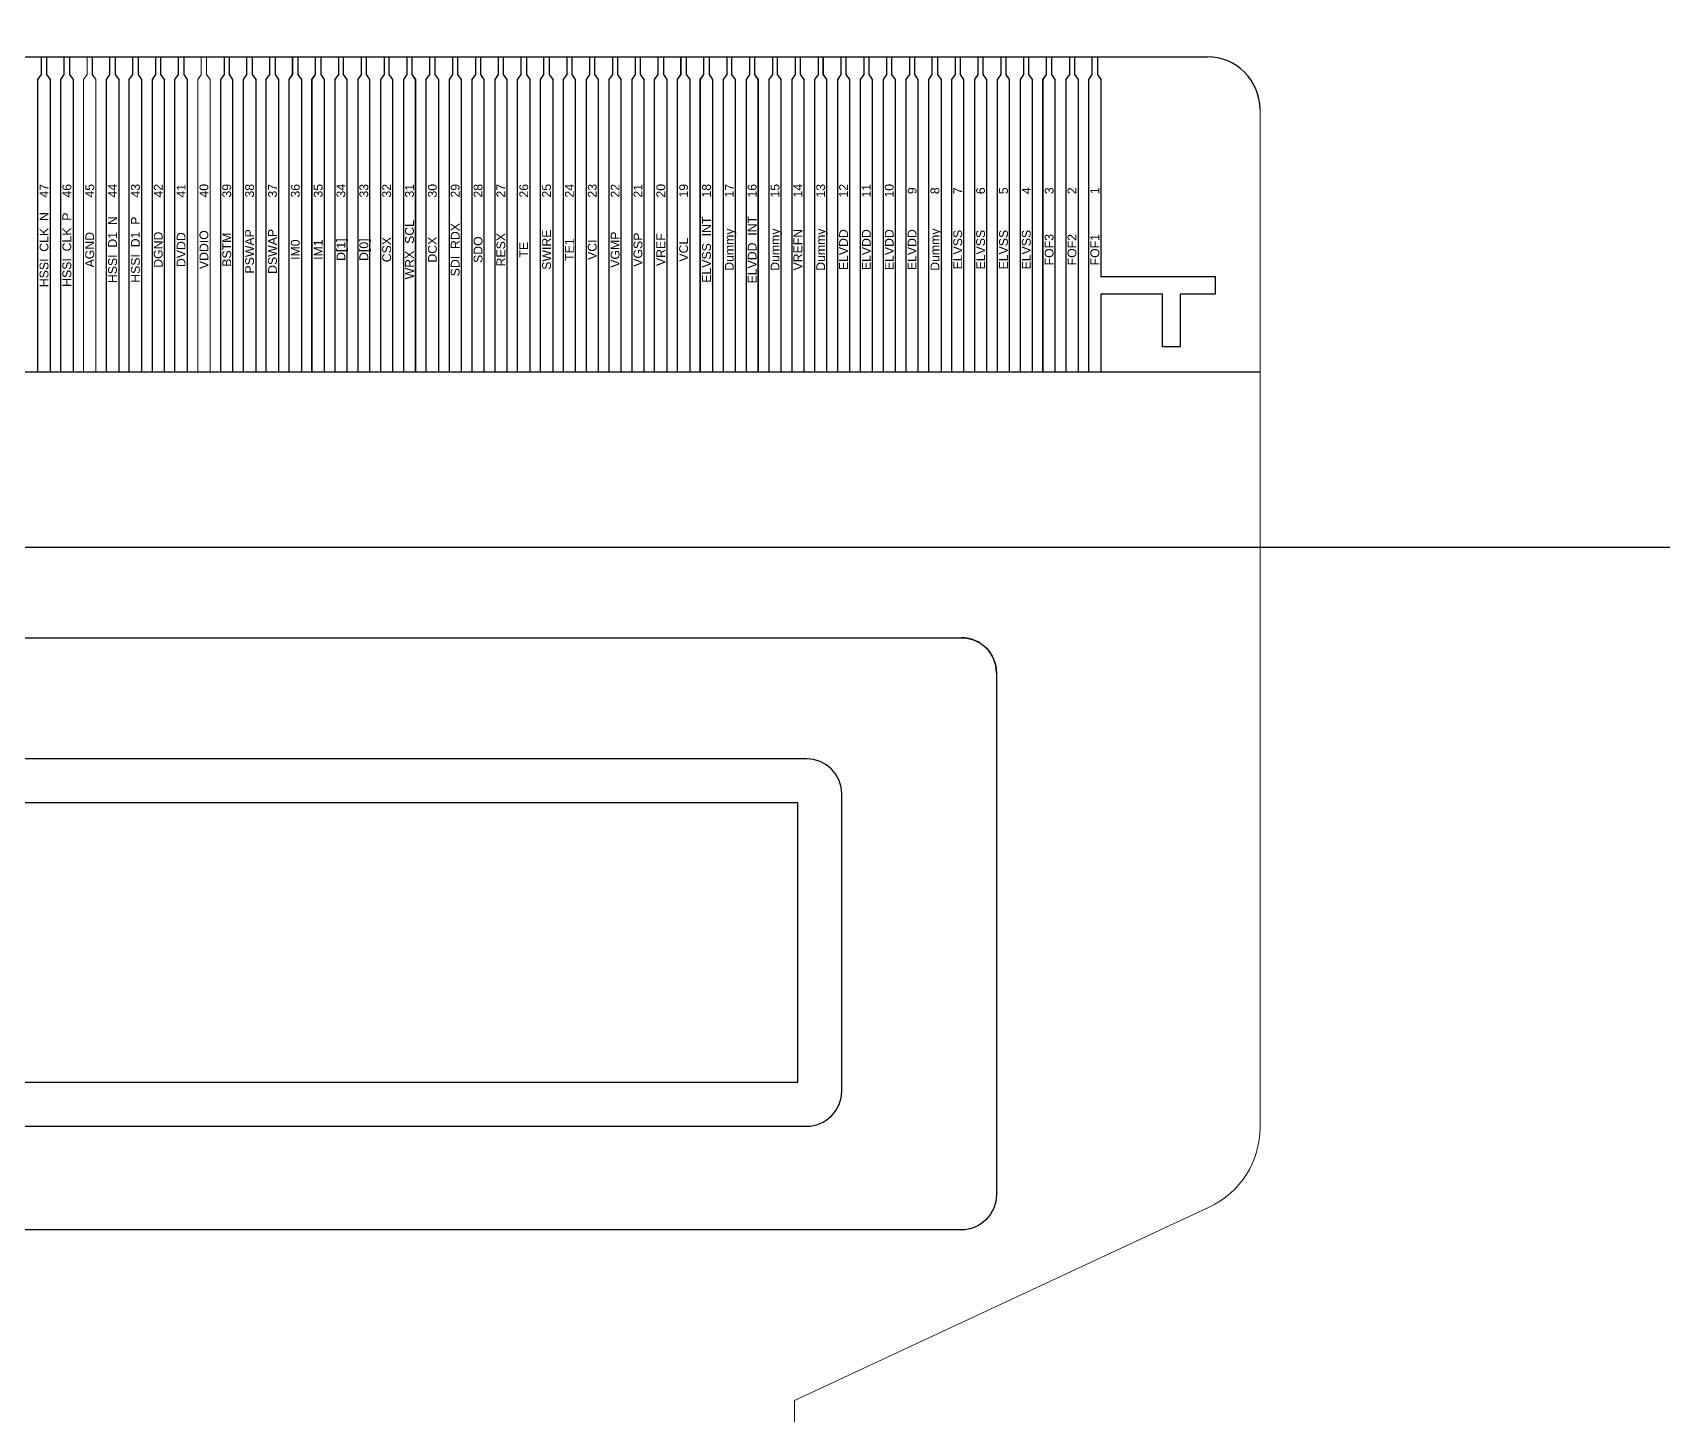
# Model space of a CAD drawing. Header units: inches. Extents: x 265 to 1423, y -753 to -394.
# Drawn here: x 698.64 to 707.91, y -604.41 to -596.55 of the extents above; entities that cross this region are included whole.
import ezdxf
from ezdxf.enums import TextEntityAlignment as Align

# ---------------------------------------------------------------- set-up
doc = ezdxf.new("R2010")
doc.units = ezdxf.units.IN
doc.header["$LTSCALE"] = 0.909449
doc.header["$MEASUREMENT"] = 0
doc.header["$PDMODE"] = 3
doc.header["$PDSIZE"] = 0.3125
doc.layers.get('0').update_dxf_attribs({"linetype": 'CONTINUOUS'})
doc.layers.get('Defpoints').update_dxf_attribs({"linetype": 'CONTINUOUS'})
for name, color, linetype in [('01 Copper', 3, 'CONTINUOUS'), ('03 Solder resist', 6, 'CONTINUOUS'), ('04 Chip', 20, 'CONTINUOUS'), ('06 Cutline', 4, 'CONTINUOUS'), ('06_CUTLINE', 7, 'CONTINUOUS'), ('07 Potting', 132, 'CONTINUOUS'), ('07_POTTING', 7, 'CONTINUOUS'), ('13 OL no.', 190, 'CONTINUOUS'), ('14 OL name', 220, 'CONTINUOUS'), ('DIM（标注）', 3, 'CONTINUOUS')]:
    doc.layers.add(name, color=color, linetype=linetype)
doc.layers.add('01_Copper', color=3, linetype='CONTINUOUS', lineweight=0)
doc.styles.add('CCN-1', font='SimSun.ttf', dxfattribs={"width": 0.85})
doc.styles.add('MBC_Arial_Font', font='arial.ttf')
doc.styles.add('宋体', font='SimSun.ttf', dxfattribs={"width": 0.8})
doc.dimstyles.new('DIM-CCN', dxfattribs={"dimscale": 0.9, "dimtxt": 1.7, "dimasz": 1.8, "dimexe": 1.5, "dimexo": 0.5, "dimgap": 0.3, "dimtad": 1, "dimzin": 0, "dimdsep": 46, "dimtxsty": 'CCN-1', "dimblk": 'OPEN30', "dimcen": 0.05, "dimclrd": 256, "dimclre": 256, "dimclrt": 256, "dimadec": 0, "dimazin": 0, "dimtfac": 1, "dimtofl": 0, "dimtmove": 0, "dimatfit": 3, "dimldrblk": 'OPEN30', "dimfxl": 1, "dimtolj": 1, "dimtzin": 0, "dimlwd": -1, "dimlwe": -1, "dimarcsym": 0})

# ---------------------------------------------------------------- blocks, each defined once
blk = doc.blocks.new('GVO3310')
at = {"color": 1}
blk.add_line((3745.2251, -497.981), (3758.0251, -497.981), dxfattribs=at)
at = {"layer": '01 Copper'}
for points in [[(3751.0701, -497.981), (3751.0701, -496.3189), (3751.0901, -496.2889), (3751.0901, -496.1889)], [(3751.1201, -496.1889), (3751.1201, -496.2889), (3751.1401, -496.3189), (3751.1401, -497.981)], [(3751.2001, -497.981), (3751.2001, -496.3189), (3751.2201, -496.2889), (3751.2201, -496.1889)], [(3751.2501, -496.1889), (3751.2501, -496.2889), (3751.2701, -496.3189), (3751.2701, -497.981)], [(3751.4601, -497.981), (3751.4601, -496.3189), (3751.4801, -496.2889), (3751.4801, -496.1889)], [(3751.5101, -496.1889), (3751.5101, -496.2889), (3751.5301, -496.3189), (3751.5301, -497.981)], [(3751.5901, -497.981), (3751.5901, -496.3189), (3751.6101, -496.2889), (3751.6101, -496.1889)], [(3751.6401, -496.1889), (3751.6401, -496.2889), (3751.6601, -496.3189), (3751.6601, -497.981)], [(3751.7401, -496.1889), (3751.7401, -496.2889), (3751.7201, -496.3189), (3751.7201, -497.981)], [(3751.7901, -497.981), (3751.7901, -496.3189), (3751.7701, -496.2889), (3751.7701, -496.1889)], [(3751.8501, -497.981), (3751.8501, -496.3189), (3751.8701, -496.2889), (3751.8701, -496.1889)], [(3751.9001, -496.1889), (3751.9001, -496.2889), (3751.9201, -496.3189), (3751.9201, -497.981)], [(3752.1301, -496.1889), (3752.1301, -496.2889), (3752.1101, -496.3189), (3752.1101, -497.981)], [(3752.1801, -497.981), (3752.1801, -496.3189), (3752.1601, -496.2889), (3752.1601, -496.1889)], [(3752.2401, -497.981), (3752.2401, -496.3189), (3752.2601, -496.2889), (3752.2601, -496.1889)], [(3752.2901, -496.1889), (3752.2901, -496.2889), (3752.3101, -496.3189), (3752.3101, -497.981)], [(3752.3701, -497.981), (3752.3701, -496.3189), (3752.3901, -496.2889), (3752.3901, -496.1889)], [(3752.4201, -496.1889), (3752.4201, -496.2889), (3752.4401, -496.3189), (3752.4401, -497.981)], [(3752.5001, -497.981), (3752.5001, -496.3189), (3752.5201, -496.2889), (3752.5201, -496.1889)], [(3752.5501, -496.1889), (3752.5501, -496.2889), (3752.5701, -496.3189), (3752.5701, -497.981)], [(3752.6301, -497.981), (3752.6301, -496.3189), (3752.6501, -496.2889), (3752.6501, -496.1889)], [(3752.6801, -496.1889), (3752.6801, -496.2889), (3752.7001, -496.3189), (3752.7001, -497.981)], [(3752.7801, -496.1889), (3752.7801, -496.2889), (3752.7601, -496.3189), (3752.7601, -497.981)], [(3752.8301, -497.981), (3752.8301, -496.3189), (3752.8101, -496.2889), (3752.8101, -496.1889)], [(3752.9101, -496.1889), (3752.9101, -496.2889), (3752.8901, -496.3189), (3752.8901, -497.981)], [(3752.9601, -497.981), (3752.9601, -496.3189), (3752.9401, -496.2889), (3752.9401, -496.1889)], [(3753.0401, -496.1889), (3753.0401, -496.2889), (3753.0201, -496.3189), (3753.0201, -497.981)], [(3753.0901, -497.981), (3753.0901, -496.3189), (3753.0701, -496.2889), (3753.0701, -496.1889)], [(3753.1701, -496.1889), (3753.1701, -496.2889), (3753.1501, -496.3189), (3753.1501, -497.981)], [(3753.2201, -497.981), (3753.2201, -496.3189), (3753.2001, -496.2889), (3753.2001, -496.1889)], [(3753.2801, -497.981), (3753.2801, -496.3189), (3753.3001, -496.2889), (3753.3001, -496.1889)], [(3753.3301, -496.1889), (3753.3301, -496.2889), (3753.3501, -496.3189), (3753.3501, -497.981)], [(3753.4301, -496.1889), (3753.4301, -496.2889), (3753.4101, -496.3189), (3753.4101, -497.981)], [(3753.4801, -497.981), (3753.4801, -496.3189), (3753.4601, -496.2889), (3753.4601, -496.1889)], [(3753.5601, -496.1889), (3753.5601, -496.2889), (3753.5401, -496.3189), (3753.5401, -497.981)], [(3753.6101, -497.981), (3753.6101, -496.3189), (3753.5901, -496.2889), (3753.5901, -496.1889)], [(3753.6901, -496.1889), (3753.6901, -496.2889), (3753.6701, -496.3189), (3753.6701, -497.981)], [(3753.7401, -497.981), (3753.7401, -496.3189), (3753.7201, -496.2889), (3753.7201, -496.1889)], [(3753.8001, -497.981), (3753.8001, -496.3189), (3753.8201, -496.2889), (3753.8201, -496.1889)], [(3753.8501, -496.1889), (3753.8501, -496.2889), (3753.8701, -496.3189), (3753.8701, -497.981)], [(3753.9301, -497.981), (3753.9301, -496.3189), (3753.9501, -496.2889), (3753.9501, -496.1889)], [(3753.9801, -496.1889), (3753.9801, -496.2889), (3754.0001, -496.3189), (3754.0001, -497.981)], [(3754.0801, -496.1889), (3754.0801, -496.2889), (3754.0601, -496.3189), (3754.0601, -497.981)], [(3754.1301, -497.981), (3754.1301, -496.3189), (3754.1101, -496.2889), (3754.1101, -496.1889)], [(3754.2101, -496.1889), (3754.2101, -496.2889), (3754.1901, -496.3189), (3754.1901, -497.981)], [(3754.2601, -497.981), (3754.2601, -496.3189), (3754.2401, -496.2889), (3754.2401, -496.1889)], [(3754.3401, -496.1889), (3754.3401, -496.2889), (3754.3201, -496.3189), (3754.3201, -497.981)], [(3754.3901, -497.981), (3754.3901, -496.3189), (3754.3701, -496.2889), (3754.3701, -496.1889)], [(3754.4701, -496.1889), (3754.4701, -496.2889), (3754.4501, -496.3189), (3754.4501, -497.981)], [(3754.5201, -497.981), (3754.5201, -496.3189), (3754.5001, -496.2889), (3754.5001, -496.1889)], [(3754.5801, -497.981), (3754.5801, -496.3189), (3754.6001, -496.2889), (3754.6001, -496.1889)], [(3754.6301, -496.1889), (3754.6301, -496.2889), (3754.6501, -496.3189), (3754.6501, -497.981)], [(3754.7101, -497.981), (3754.7101, -496.3189), (3754.7301, -496.2889), (3754.7301, -496.1889)], [(3754.7601, -496.1889), (3754.7601, -496.2889), (3754.7801, -496.3189), (3754.7801, -497.981)], [(3754.8401, -497.981), (3754.8401, -496.3189), (3754.8601, -496.2889), (3754.8601, -496.1889)], [(3754.8901, -496.1889), (3754.8901, -496.2889), (3754.9101, -496.3189), (3754.9101, -497.981)], [(3754.9901, -496.1889), (3754.9901, -496.2889), (3754.9701, -496.3189), (3754.9701, -497.981)], [(3755.0401, -497.981), (3755.0401, -496.3189), (3755.0201, -496.2889), (3755.0201, -496.1889)], [(3755.1201, -496.1889), (3755.1201, -496.2889), (3755.1001, -496.3189), (3755.1001, -497.981)], [(3755.1701, -497.981), (3755.1701, -496.3189), (3755.1501, -496.2889), (3755.1501, -496.1889)], [(3755.2501, -496.1889), (3755.2501, -496.2889), (3755.2301, -496.3189), (3755.2301, -497.981)], [(3755.3001, -497.981), (3755.3001, -496.3189), (3755.2801, -496.2889), (3755.2801, -496.1889)], [(3755.3801, -496.1889), (3755.3801, -496.2889), (3755.3601, -496.3189), (3755.3601, -497.981)], [(3755.4301, -497.981), (3755.4301, -496.3189), (3755.4101, -496.2889), (3755.4101, -496.1889)], [(3755.5101, -496.1889), (3755.5101, -496.2889), (3755.4901, -496.3189), (3755.4901, -497.981)], [(3755.5601, -497.981), (3755.5601, -496.3189), (3755.5401, -496.2889), (3755.5401, -496.1889)], [(3755.6401, -496.1889), (3755.6401, -496.2889), (3755.6201, -496.3189), (3755.6201, -497.981)], [(3755.6901, -497.981), (3755.6901, -496.3189), (3755.6701, -496.2889), (3755.6701, -496.1889)], [(3755.7701, -496.1889), (3755.7701, -496.2889), (3755.7501, -496.3189), (3755.7501, -497.981)], [(3755.8201, -497.981), (3755.8201, -496.3189), (3755.8001, -496.2889), (3755.8001, -496.1889)], [(3755.9001, -496.1889), (3755.9001, -496.2889), (3755.8801, -496.3189), (3755.8801, -497.981)], [(3755.9501, -497.981), (3755.9501, -496.3189), (3755.9301, -496.2889), (3755.9301, -496.1889)], [(3756.0301, -496.1889), (3756.0301, -496.2889), (3756.0101, -496.3189), (3756.0101, -497.981)], [(3756.0801, -497.981), (3756.0801, -496.3189), (3756.0601, -496.2889), (3756.0601, -496.1889)], [(3756.1401, -497.981), (3756.1401, -496.3189), (3756.1601, -496.2889), (3756.1601, -496.1889)], [(3756.1901, -496.1889), (3756.1901, -496.2889), (3756.2101, -496.3189), (3756.2101, -497.981)], [(3756.2901, -496.1889), (3756.2901, -496.2889), (3756.2701, -496.3189), (3756.2701, -497.981)], [(3756.3401, -497.981), (3756.3401, -496.3189), (3756.3201, -496.2889), (3756.3201, -496.1889)], [(3756.4201, -496.1889), (3756.4201, -496.2889), (3756.4001, -496.3189), (3756.4001, -497.981)], [(3756.4701, -497.981), (3756.4701, -496.3189), (3756.4501, -496.2889), (3756.4501, -496.1889)], [(3756.5501, -496.1889), (3756.5501, -496.2889), (3756.5301, -496.3189), (3756.5301, -497.981)], [(3756.6001, -497.981), (3756.6001, -496.3189), (3756.5801, -496.2889), (3756.5801, -496.1889)], [(3756.6801, -496.1889), (3756.6801, -496.2889), (3756.6601, -496.3189), (3756.6601, -497.981)], [(3756.7301, -497.981), (3756.7301, -496.3189), (3756.7101, -496.2889), (3756.7101, -496.1889)], [(3756.7901, -497.981), (3756.7901, -496.3189), (3756.8101, -496.2889), (3756.8101, -496.1889)], [(3756.8601, -497.981), (3756.8601, -496.3189), (3756.8401, -496.2889), (3756.8401, -496.1889)], [(3756.9401, -496.1889), (3756.9401, -496.2889), (3756.9201, -496.3189), (3756.9201, -497.981)], [(3756.9701, -496.1889), (3756.9701, -496.2889), (3756.9901, -496.3189), (3756.9901, -497.981)], [(3757.0501, -497.981), (3757.0501, -496.3189), (3757.0701, -496.2889), (3757.0701, -496.1889)], [(3757.1001, -496.1889), (3757.1001, -496.2889), (3757.1201, -496.3189), (3757.1201, -497.4389), (3757.7701, -497.4389), (3757.7701, -497.5389), (3757.5701, -497.5389), (3757.5701, -497.8389), (3757.4701, -497.8389), (3757.4701, -497.5389), (3757.1201, -497.5389), (3757.1201, -497.981)]]:
    blk.add_lwpolyline(points, dxfattribs=at)
at = {"layer": '01 Copper', "linetype": 'Continuous', "lineweight": 0}
for points in [[(3751.3501, -496.1889), (3751.3501, -496.2889), (3751.3301, -496.3189), (3751.3301, -497.981)], [(3751.4001, -497.981), (3751.4001, -496.3189), (3751.3801, -496.2889), (3751.3801, -496.1889)]]:
    blk.add_lwpolyline(points, dxfattribs=at)
at = {"layer": '01 Copper', "lineweight": 0}
for points in [[(3751.9801, -497.981), (3751.9801, -496.3189), (3752.0001, -496.2889), (3752.0001, -496.1889)], [(3752.0301, -496.1889), (3752.0301, -496.2889), (3752.0501, -496.3189), (3752.0501, -497.981)]]:
    blk.add_lwpolyline(points, dxfattribs=at)
at = {"layer": '03 Solder resist'}
blk.add_lwpolyline([(3747.8051, -502.2748), (3755.4451, -502.2748, 0.414214), (3755.6451, -502.0748), (3755.6451, -500.3848, 0.414214), (3755.4451, -500.1848), (3747.8051, -500.1848, 0.414214), (3747.6051, -500.3848), (3747.6051, -502.0748, 0.414214)], format="xyb", close=True, dxfattribs=at)
at = {"layer": '04 Chip'}
blk.add_lwpolyline([(3747.8551, -502.0248), (3755.3951, -502.0248), (3755.3951, -500.4348), (3747.8551, -500.4348)], close=True, dxfattribs=at)
at = {"layer": '06 Cutline', "lineweight": 0}
for points in [[(3757.7364, -502.7353), (3755.3751, -503.8364), (3755.3751, -505.492, 0.226485)], [(3747.8751, -505.4795), (3747.8751, -503.8364), (3745.5138, -502.7353, -0.291473), (3745.2251, -502.2822), (3745.2251, -496.4889, -0.414214), (3745.5251, -496.1889), (3757.7251, -496.1889, -0.414214), (3758.0251, -496.4889), (3758.0251, -502.2822, -0.291473), (3757.7364, -502.7353)]]:
    blk.add_lwpolyline(points, format="xyb", dxfattribs=at)
at = {"layer": '07 Potting'}
blk.add_lwpolyline([(3746.9251, -499.4948), (3756.3251, -499.4948, -0.414214), (3756.5251, -499.6948), (3756.5251, -502.6648, -0.414214), (3756.3251, -502.8648), (3746.9251, -502.8648, -0.414214), (3746.7251, -502.6648), (3746.7251, -499.6948, -0.414214)], format="xyb", close=True, dxfattribs=at)
at = {"layer": '13 OL no.', "style": 'MBC_Arial_Font'}
for s, p in [('47', (3751.1051, -496.9512)), ('46', (3751.2351, -496.9512)), ('45', (3751.3651, -496.9512)), ('44', (3751.4951, -496.9512)), ('43', (3751.6251, -496.9512)), ('42', (3751.7551, -496.9512)), ('41', (3751.8851, -496.9512)), ('40', (3752.0151, -496.9512)), ('39', (3752.1451, -496.9512)), ('38', (3752.2751, -496.9512)), ('37', (3752.4051, -496.9512)), ('36', (3752.5351, -496.9512)), ('35', (3752.6651, -496.9512)), ('34', (3752.7951, -496.9512)), ('33', (3752.9251, -496.9512)), ('32', (3753.0551, -496.9512)), ('31', (3753.1851, -496.9512)), ('30', (3753.3151, -496.9512)), ('29', (3753.4451, -496.9512)), ('28', (3753.5751, -496.9512)), ('27', (3753.7051, -496.9512)), ('26', (3753.8351, -496.9512)), ('25', (3753.9651, -496.9512)), ('24', (3754.0951, -496.9512)), ('23', (3754.2251, -496.9512)), ('22', (3754.3551, -496.9512)), ('21', (3754.4851, -496.9512)), ('20', (3754.6151, -496.9512)), ('19', (3754.7451, -496.9512)), ('18', (3754.8751, -496.9512)), ('17', (3755.0051, -496.9512)), ('16', (3755.1351, -496.9512)), ('15', (3755.2651, -496.9512)), ('14', (3755.3951, -496.9512)), ('13', (3755.5251, -496.9512)), ('12', (3755.6551, -496.9512)), ('11', (3755.7851, -496.9512)), ('10', (3755.9151, -496.9512)), ('9', (3756.0451, -496.9512)), ('8', (3756.1751, -496.9512)), ('7', (3756.3051, -496.9512)), ('6', (3756.4351, -496.9512)), ('5', (3756.5651, -496.9512)), ('4', (3756.6951, -496.9512)), ('3', (3756.8251, -496.9512)), ('2', (3756.9551, -496.9512)), ('1', (3757.0851, -496.9512))]:
    blk.add_text(s, height=0.05, rotation=90, dxfattribs=at).set_placement(p, align=Align.MIDDLE_CENTER)
at = {"layer": '14 OL name', "style": 'MBC_Arial_Font'}
for s, p in [('HSSI_CLK_N', (3751.1051, -497.2866)), ('HSSI_CLK_P', (3751.2351, -497.2866)), ('HSSI_D1_N', (3751.4951, -497.2866)), ('HSSI_D1_P', (3751.6251, -497.2866)), ('WRX_SCL', (3753.1851, -497.2866)), ('SDI_RDX', (3753.4451, -497.2866)), ('ELVSS_INT', (3754.8751, -497.2866)), ('ELVDD_INT', (3755.1351, -497.2866)), ('AGND', (3751.3651, -497.2866)), ('DGND', (3751.7551, -497.2866)), ('DVDD', (3751.8851, -497.2866)), ('VDDIO', (3752.0151, -497.2866)), ('BSTM', (3752.1451, -497.2866)), ('PSWAP ', (3752.2751, -497.2866)), ('DSWAP ', (3752.4051, -497.2866)), ('D[1]', (3752.7951, -497.2866)), ('D[0]', (3752.9251, -497.2866)), ('CSX', (3753.0551, -497.2866)), ('DCX', (3753.3151, -497.2866)), ('SDO', (3753.5751, -497.2866)), ('RESX', (3753.7051, -497.2866)), ('SWIRE', (3753.9651, -497.2866)), ('TE1', (3754.0951, -497.2866)), ('VGMP', (3754.3551, -497.2866)), ('VGSP', (3754.4851, -497.2866)), ('VREF', (3754.6151, -497.2866)), ('VCL', (3754.7451, -497.2866)), ('Dummy', (3755.0051, -497.2866)), ('Dummy', (3755.2651, -497.2866)), ('VREFN', (3755.3951, -497.2866)), ('Dummy', (3755.5251, -497.2866)), ('ELVDD', (3755.6551, -497.2866)), ('ELVDD', (3755.7851, -497.2866)), ('ELVDD', (3755.9151, -497.2866)), ('ELVDD', (3756.0451, -497.2866)), ('Dummy', (3756.1751, -497.2866)), ('ELVSS', (3756.3051, -497.2866)), ('ELVSS', (3756.4351, -497.2866)), ('ELVSS', (3756.5651, -497.2866)), ('ELVSS', (3756.6951, -497.2866)), ('FOF3', (3756.8251, -497.2866)), ('FOF2', (3756.9551, -497.2866)), ('FOF1', (3757.0851, -497.2866)), ('IM0', (3752.5351, -497.2866)), ('IM1', (3752.6651, -497.2866)), ('TE', (3753.8351, -497.2866)), ('VCI', (3754.2251, -497.2866))]:
    blk.add_text(s, height=0.05, rotation=90, dxfattribs=at).set_placement(p, align=Align.MIDDLE_CENTER)
blk = doc.blocks.new('*D148')
at = {"layer": 'Defpoints', "color": 0, "transparency": 16777216}
for p in [(657.9879, -545.5947), (715.9922, -545.5947), (694.9717, -606.5214)]:
    blk.add_point(p, dxfattribs=at)
at = {"layer": 'DIM（标注）', "transparency": 16777216}
for p, q in [((715.5422, -545.5947), (657.0879, -545.5947)), ((657.9879, -604.2714), (657.9879, -547.8447)), ((694.5217, -606.5214), (657.0879, -606.5214))]:
    blk.add_line(p, q, dxfattribs=at)
for points in [[(657.6129, -547.8447), (658.3629, -547.8447), (657.9879, -545.5947)], [(657.6129, -604.2714), (658.3629, -604.2714), (657.9879, -606.5214)]]:
    blk.add_solid(points, dxfattribs=at)
at = {"layer": 'DIM（标注）', "transparency": 16777216, "insert": (656.5049, -576.0581), "char_height": 2.25, "attachment_point": 5, "rotation": 90, "style": '宋体'}
blk.add_mtext('\\A1;60.93%%P0.5', dxfattribs=at)
blk = doc.blocks.new('_Open30')
at = {"color": 0, "linetype": 'ByBlock', "lineweight": -2}
for p, q in [((-1, 0.2679), (0, 0)), ((0, 0), (-1, -0.2679)), ((0, 0), (-1, 0))]:
    blk.add_line(p, q, dxfattribs=at)

msp = doc.modelspace()

# ---------------------------------------------------------------- linework, layer by layer
at = {"color": 1, "linetype": 'Continuous'}
msp.add_line((692.825, -598.4778), (705.625, -598.4778), dxfattribs=at)
msp.add_line((713.0268, -599.4778), (691.825, -599.4778))
at = {"layer": '01_Copper', "color": 3, "linetype": 'Continuous'}
for p, q in [((698.69, -596.7856), (698.69, -596.6856)), ((698.72, -596.6856), (698.72, -596.7856)), ((698.82, -596.7856), (698.82, -596.6856)), ((698.85, -596.6856), (698.85, -596.7856)), ((698.95, -596.6856), (698.95, -596.7856)), ((698.98, -596.7856), (698.98, -596.6856)), ((699.08, -596.7856), (699.08, -596.6856)), ((699.11, -596.6856), (699.11, -596.7856)), ((699.21, -596.7856), (699.21, -596.6856)), ((699.24, -596.6856), (699.24, -596.7856)), ((699.34, -596.6856), (699.34, -596.7856)), ((699.37, -596.7856), (699.37, -596.6856)), ((699.47, -596.7856), (699.47, -596.6856)), ((699.5, -596.6856), (699.5, -596.7856)), ((699.6, -596.7856), (699.6, -596.6856)), ((699.63, -596.6856), (699.63, -596.7856)), ((699.73, -596.6856), (699.73, -596.7856)), ((699.76, -596.7856), (699.76, -596.6856)), ((699.86, -596.7856), (699.86, -596.6856)), ((699.89, -596.6856), (699.89, -596.7856)), ((699.99, -596.7856), (699.99, -596.6856)), ((700.02, -596.6856), (700.02, -596.7856)), ((700.12, -596.7856), (700.12, -596.6856)), ((700.15, -596.6856), (700.15, -596.7856)), ((700.25, -596.7856), (700.25, -596.6856)), ((700.28, -596.6856), (700.28, -596.7856)), ((700.38, -596.6856), (700.38, -596.7856)), ((700.41, -596.7856), (700.41, -596.6856)), ((700.51, -596.6856), (700.51, -596.7856)), ((700.54, -596.7856), (700.54, -596.6856)), ((700.64, -596.6856), (700.64, -596.7856)), ((700.67, -596.7856), (700.67, -596.6856)), ((700.77, -596.6856), (700.77, -596.7856)), ((700.8, -596.7856), (700.8, -596.6856)), ((700.9, -596.7856), (700.9, -596.6856)), ((700.93, -596.6856), (700.93, -596.7856)), ((701.03, -596.6856), (701.03, -596.7856)), ((701.06, -596.7856), (701.06, -596.6856)), ((701.16, -596.6856), (701.16, -596.7856)), ((701.19, -596.7856), (701.19, -596.6856)), ((701.29, -596.6856), (701.29, -596.7856)), ((701.32, -596.7856), (701.32, -596.6856)), ((701.42, -596.7856), (701.42, -596.6856)), ((701.45, -596.6856), (701.45, -596.7856)), ((701.55, -596.7856), (701.55, -596.6856)), ((701.58, -596.6856), (701.58, -596.7856)), ((701.68, -596.6856), (701.68, -596.7856)), ((701.71, -596.7856), (701.71, -596.6856)), ((701.81, -596.6856), (701.81, -596.7856)), ((701.84, -596.7856), (701.84, -596.6856)), ((701.94, -596.6856), (701.94, -596.7856)), ((701.97, -596.7856), (701.97, -596.6856)), ((702.07, -596.6856), (702.07, -596.7856)), ((702.1, -596.7856), (702.1, -596.6856)), ((702.2, -596.7856), (702.2, -596.6856)), ((702.23, -596.6856), (702.23, -596.7856)), ((702.33, -596.7856), (702.33, -596.6856)), ((702.36, -596.6856), (702.36, -596.7856)), ((702.46, -596.7856), (702.46, -596.6856)), ((702.49, -596.6856), (702.49, -596.7856)), ((702.59, -596.6856), (702.59, -596.7856)), ((702.62, -596.7856), (702.62, -596.6856)), ((702.72, -596.6856), (702.72, -596.7856)), ((702.75, -596.7856), (702.75, -596.6856)), ((702.85, -596.6856), (702.85, -596.7856)), ((702.88, -596.7856), (702.88, -596.6856)), ((702.98, -596.6856), (702.98, -596.7856)), ((703.01, -596.7856), (703.01, -596.6856)), ((703.11, -596.6856), (703.11, -596.7856)), ((703.14, -596.7856), (703.14, -596.6856)), ((703.24, -596.6856), (703.24, -596.7856)), ((703.27, -596.7856), (703.27, -596.6856)), ((703.37, -596.6856), (703.37, -596.7856)), ((703.4, -596.7856), (703.4, -596.6856)), ((703.5, -596.6856), (703.5, -596.7856)), ((703.53, -596.7856), (703.53, -596.6856)), ((703.63, -596.6856), (703.63, -596.7856)), ((703.66, -596.7856), (703.66, -596.6856)), ((703.76, -596.7856), (703.76, -596.6856)), ((703.79, -596.6856), (703.79, -596.7856)), ((703.89, -596.6856), (703.89, -596.7856)), ((703.92, -596.7856), (703.92, -596.6856)), ((704.02, -596.6856), (704.02, -596.7856)), ((704.05, -596.7856), (704.05, -596.6856)), ((704.15, -596.6856), (704.15, -596.7856)), ((704.18, -596.7856), (704.18, -596.6856)), ((704.28, -596.6856), (704.28, -596.7856)), ((704.31, -596.7856), (704.31, -596.6856)), ((704.41, -596.7856), (704.41, -596.6856)), ((704.44, -596.7856), (704.44, -596.6856)), ((704.54, -596.6856), (704.54, -596.7856)), ((704.57, -596.6856), (704.57, -596.7856)), ((704.67, -596.7856), (704.67, -596.6856)), ((704.7, -596.6856), (704.7, -596.7856)), ((698.67, -596.8156), (698.69, -596.7856)), ((698.67, -598.4778), (698.67, -596.8156)), ((698.72, -596.7856), (698.74, -596.8156)), ((698.74, -596.8156), (698.74, -598.4778)), ((698.8, -596.8156), (698.82, -596.7856)), ((698.8, -598.4778), (698.8, -596.8156)), ((698.85, -596.7856), (698.87, -596.8156)), ((698.87, -596.8156), (698.87, -598.4778)), ((698.95, -596.7856), (698.93, -596.8156)), ((698.93, -596.8156), (698.93, -598.4778)), ((699, -596.8156), (698.98, -596.7856)), ((699, -598.4778), (699, -596.8156)), ((699.06, -596.8156), (699.08, -596.7856)), ((699.06, -598.4778), (699.06, -596.8156)), ((699.11, -596.7856), (699.13, -596.8156)), ((699.13, -596.8156), (699.13, -598.4778)), ((699.19, -596.8156), (699.21, -596.7856)), ((699.19, -598.4778), (699.19, -596.8156)), ((699.24, -596.7856), (699.26, -596.8156)), ((699.26, -596.8156), (699.26, -598.4778)), ((699.34, -596.7856), (699.32, -596.8156)), ((699.32, -596.8156), (699.32, -598.4778)), ((699.39, -596.8156), (699.37, -596.7856)), ((699.39, -598.4778), (699.39, -596.8156)), ((699.45, -596.8156), (699.47, -596.7856)), ((699.45, -598.4778), (699.45, -596.8156)), ((699.5, -596.7856), (699.52, -596.8156)), ((699.52, -596.8156), (699.52, -598.4778)), ((699.58, -596.8156), (699.6, -596.7856)), ((699.58, -598.4778), (699.58, -596.8156)), ((699.63, -596.7856), (699.65, -596.8156)), ((699.65, -596.8156), (699.65, -598.4778)), ((699.73, -596.7856), (699.71, -596.8156)), ((699.71, -596.8156), (699.71, -598.4778)), ((699.78, -596.8156), (699.76, -596.7856)), ((699.78, -598.4778), (699.78, -596.8156)), ((699.84, -596.8156), (699.86, -596.7856)), ((699.84, -598.4778), (699.84, -596.8156)), ((699.89, -596.7856), (699.91, -596.8156)), ((699.91, -596.8156), (699.91, -598.4778)), ((699.97, -596.8156), (699.99, -596.7856)), ((699.97, -598.4778), (699.97, -596.8156)), ((700.02, -596.7856), (700.04, -596.8156)), ((700.04, -596.8156), (700.04, -598.4778)), ((700.1, -596.8156), (700.12, -596.7856)), ((700.1, -598.4778), (700.1, -596.8156)), ((700.15, -596.7856), (700.17, -596.8156)), ((700.17, -596.8156), (700.17, -598.4778)), ((700.23, -596.8156), (700.25, -596.7856)), ((700.23, -598.4778), (700.23, -596.8156)), ((700.28, -596.7856), (700.3, -596.8156)), ((700.3, -596.8156), (700.3, -598.4778)), ((700.38, -596.7856), (700.36, -596.8156)), ((700.36, -596.8156), (700.36, -598.4778)), ((700.43, -596.8156), (700.41, -596.7856)), ((700.43, -598.4778), (700.43, -596.8156)), ((700.51, -596.7856), (700.49, -596.8156)), ((700.49, -596.8156), (700.49, -598.4778)), ((700.56, -596.8156), (700.54, -596.7856)), ((700.56, -598.4778), (700.56, -596.8156)), ((700.64, -596.7856), (700.62, -596.8156)), ((700.62, -596.8156), (700.62, -598.4778)), ((700.69, -596.8156), (700.67, -596.7856)), ((700.69, -598.4778), (700.69, -596.8156)), ((700.77, -596.7856), (700.75, -596.8156)), ((700.75, -596.8156), (700.75, -598.4778)), ((700.82, -596.8156), (700.8, -596.7856)), ((700.82, -598.4778), (700.82, -596.8156)), ((700.88, -596.8156), (700.9, -596.7856)), ((700.88, -598.4778), (700.88, -596.8156)), ((700.93, -596.7856), (700.95, -596.8156)), ((700.95, -596.8156), (700.95, -598.4778)), ((701.03, -596.7856), (701.01, -596.8156)), ((701.01, -596.8156), (701.01, -598.4778)), ((701.08, -596.8156), (701.06, -596.7856)), ((701.08, -598.4778), (701.08, -596.8156)), ((701.16, -596.7856), (701.14, -596.8156)), ((701.14, -596.8156), (701.14, -598.4778)), ((701.21, -596.8156), (701.19, -596.7856)), ((701.21, -598.4778), (701.21, -596.8156)), ((701.29, -596.7856), (701.27, -596.8156)), ((701.27, -596.8156), (701.27, -598.4778)), ((701.34, -596.8156), (701.32, -596.7856)), ((701.34, -598.4778), (701.34, -596.8156)), ((701.4, -596.8156), (701.42, -596.7856)), ((701.4, -598.4778), (701.4, -596.8156)), ((701.45, -596.7856), (701.47, -596.8156)), ((701.47, -596.8156), (701.47, -598.4778)), ((701.53, -596.8156), (701.55, -596.7856)), ((701.53, -598.4778), (701.53, -596.8156)), ((701.58, -596.7856), (701.6, -596.8156)), ((701.6, -596.8156), (701.6, -598.4778)), ((701.68, -596.7856), (701.66, -596.8156)), ((701.66, -596.8156), (701.66, -598.4778)), ((701.73, -596.8156), (701.71, -596.7856)), ((701.73, -598.4778), (701.73, -596.8156)), ((701.81, -596.7856), (701.79, -596.8156)), ((701.79, -596.8156), (701.79, -598.4778)), ((701.86, -596.8156), (701.84, -596.7856)), ((701.86, -598.4778), (701.86, -596.8156)), ((701.94, -596.7856), (701.92, -596.8156)), ((701.92, -596.8156), (701.92, -598.4778)), ((701.99, -596.8156), (701.97, -596.7856)), ((701.99, -598.4778), (701.99, -596.8156)), ((702.07, -596.7856), (702.05, -596.8156)), ((702.05, -596.8156), (702.05, -598.4778)), ((702.12, -596.8156), (702.1, -596.7856)), ((702.12, -598.4778), (702.12, -596.8156)), ((702.18, -596.8156), (702.2, -596.7856)), ((702.18, -598.4778), (702.18, -596.8156)), ((702.23, -596.7856), (702.25, -596.8156)), ((702.25, -596.8156), (702.25, -598.4778)), ((702.31, -596.8156), (702.33, -596.7856)), ((702.31, -598.4778), (702.31, -596.8156)), ((702.36, -596.7856), (702.38, -596.8156)), ((702.38, -596.8156), (702.38, -598.4778)), ((702.44, -596.8156), (702.46, -596.7856)), ((702.44, -598.4778), (702.44, -596.8156)), ((702.49, -596.7856), (702.51, -596.8156)), ((702.51, -596.8156), (702.51, -598.4778)), ((702.59, -596.7856), (702.57, -596.8156)), ((702.57, -596.8156), (702.57, -598.4778)), ((702.64, -596.8156), (702.62, -596.7856)), ((702.64, -598.4778), (702.64, -596.8156)), ((702.72, -596.7856), (702.7, -596.8156)), ((702.7, -596.8156), (702.7, -598.4778)), ((702.77, -596.8156), (702.75, -596.7856)), ((702.77, -598.4778), (702.77, -596.8156)), ((702.85, -596.7856), (702.83, -596.8156)), ((702.83, -596.8156), (702.83, -598.4778)), ((702.9, -596.8156), (702.88, -596.7856)), ((702.9, -598.4778), (702.9, -596.8156)), ((702.98, -596.7856), (702.96, -596.8156)), ((702.96, -596.8156), (702.96, -598.4778)), ((703.03, -596.8156), (703.01, -596.7856)), ((703.03, -598.4778), (703.03, -596.8156)), ((703.11, -596.7856), (703.09, -596.8156)), ((703.09, -596.8156), (703.09, -598.4778)), ((703.16, -596.8156), (703.14, -596.7856)), ((703.16, -598.4778), (703.16, -596.8156)), ((703.24, -596.7856), (703.22, -596.8156)), ((703.22, -596.8156), (703.22, -598.4778)), ((703.29, -596.8156), (703.27, -596.7856)), ((703.29, -598.4778), (703.29, -596.8156)), ((703.37, -596.7856), (703.35, -596.8156)), ((703.35, -596.8156), (703.35, -598.4778)), ((703.42, -596.8156), (703.4, -596.7856)), ((703.42, -598.4778), (703.42, -596.8156)), ((703.5, -596.7856), (703.48, -596.8156)), ((703.48, -596.8156), (703.48, -598.4778)), ((703.55, -596.8156), (703.53, -596.7856)), ((703.55, -598.4778), (703.55, -596.8156)), ((703.63, -596.7856), (703.61, -596.8156)), ((703.61, -596.8156), (703.61, -598.4778)), ((703.68, -596.8156), (703.66, -596.7856)), ((703.68, -598.4778), (703.68, -596.8156)), ((703.74, -596.8156), (703.76, -596.7856)), ((703.74, -598.4778), (703.74, -596.8156)), ((703.79, -596.7856), (703.81, -596.8156)), ((703.81, -596.8156), (703.81, -598.4778)), ((703.89, -596.7856), (703.87, -596.8156)), ((703.87, -596.8156), (703.87, -598.4778)), ((703.94, -596.8156), (703.92, -596.7856)), ((703.94, -598.4778), (703.94, -596.8156)), ((704.02, -596.7856), (704, -596.8156)), ((704, -596.8156), (704, -598.4778)), ((704.07, -596.8156), (704.05, -596.7856)), ((704.07, -598.4778), (704.07, -596.8156)), ((704.15, -596.7856), (704.13, -596.8156)), ((704.13, -596.8156), (704.13, -598.4778)), ((704.2, -596.8156), (704.18, -596.7856)), ((704.2, -598.4778), (704.2, -596.8156)), ((704.28, -596.7856), (704.26, -596.8156)), ((704.26, -596.8156), (704.26, -598.4778)), ((704.33, -596.8156), (704.31, -596.7856)), ((704.33, -598.4778), (704.33, -596.8156)), ((704.39, -596.8156), (704.41, -596.7856)), ((704.39, -598.4778), (704.39, -596.8156)), ((704.46, -596.8156), (704.44, -596.7856)), ((704.46, -598.4778), (704.46, -596.8156)), ((704.54, -596.7856), (704.52, -596.8156)), ((704.52, -596.8156), (704.52, -598.4778)), ((704.57, -596.7856), (704.59, -596.8156)), ((704.59, -596.8156), (704.59, -598.4778)), ((704.65, -596.8156), (704.67, -596.7856)), ((704.65, -598.4778), (704.65, -596.8156)), ((704.7, -596.7856), (704.72, -596.8156)), ((704.72, -596.8156), (704.72, -597.9356)), ((704.72, -597.9356), (705.37, -597.9356)), ((705.37, -597.9356), (705.37, -598.0356)), ((704.72, -598.0356), (704.72, -598.4778)), ((705.07, -598.0356), (704.72, -598.0356)), ((705.07, -598.3356), (705.07, -598.0356)), ((705.17, -598.0356), (705.17, -598.3356)), ((705.37, -598.0356), (705.17, -598.0356)), ((705.17, -598.3356), (705.07, -598.3356))]:
    msp.add_line(p, q, dxfattribs=at)
at = {"layer": '06_CUTLINE', "color": 4, "linetype": 'Continuous'}
msp.add_line((693.125, -596.6856), (705.325, -596.6856), dxfattribs=at)
msp.add_arc((705.325, -596.9856), 0.3, 0, 90, dxfattribs=at)
at = {"layer": '07_POTTING', "color": 7, "linetype": 'Continuous'}
msp.add_line((694.525, -599.9916), (703.925, -599.9916), dxfattribs=at)
msp.add_arc((703.925, -600.1916), 0.2, 0, 90, dxfattribs=at)

# ---------------------------------------------------------------- block references
at = {"color": 1}
msp.add_blockref('GVO3310', (-3052.4002, -100.4967), dxfattribs=at)

# ---------------------------------------------------------------- dimensions: what is measured, and where the dimension line sits
at = {"layer": 'DIM（标注）'}
dim = msp.add_linear_dim(base=(657.9879, -545.5947), p1=(694.9717, -606.5214), p2=(715.9922, -545.5947), angle=90, text='<>%%P0.5', dimstyle='DIM-CCN', override={"dimtxt": 2.5, "dimasz": 2.5, "dimexe": 1, "dimtxsty": '宋体', "dimsah": 1}, dxfattribs=at)
dim.commit()
dim.dimension.update_dxf_attribs({"geometry": '*D148', "text_midpoint": (656.5049, -576.0581)})

doc.saveas('drawing.dxf')
